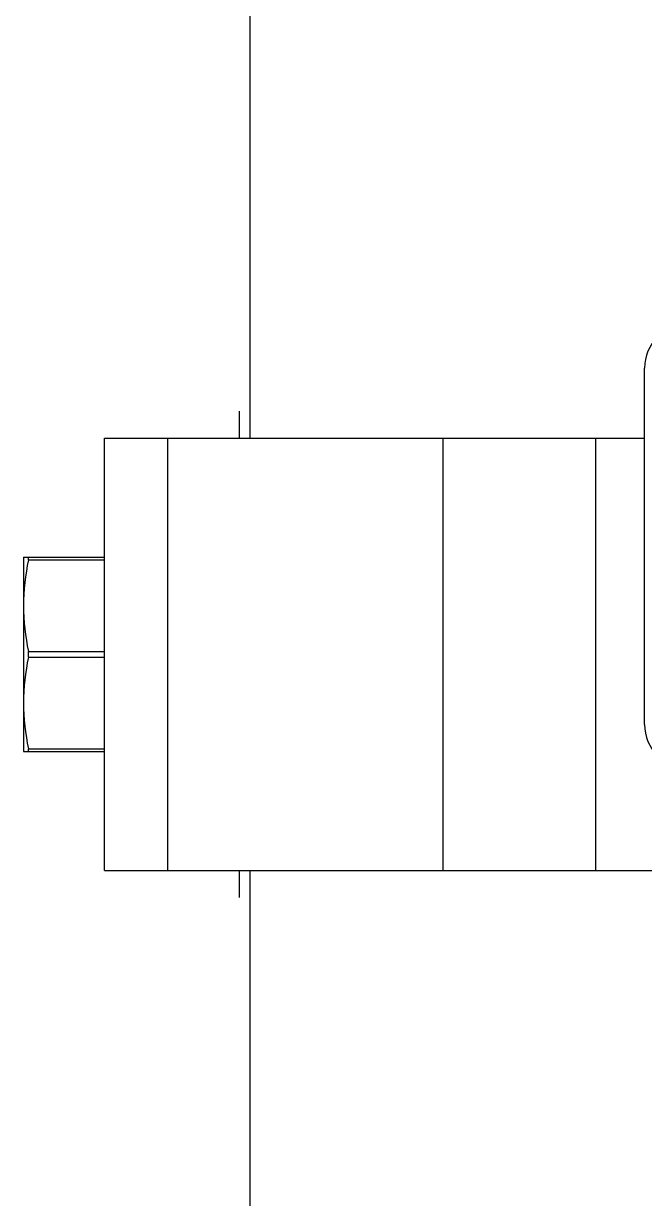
# Model space of a CAD drawing. Extents: x 69728788 to 150676229, y 20333219 to 43663798.
# Drawn here: x 75263367 to 75263848, y 20698604 to 20699513 of the extents above; entities that cross this region are included whole.
import ezdxf

# ---------------------------------------------------------------- set-up
doc = ezdxf.new("R2010")
doc.units = 0
doc.header["$LTSCALE"] = 1000
doc.header["$MEASUREMENT"] = 0
doc.layers.get('0').update_dxf_attribs({"linetype": 'CONTINUOUS'})

# ---------------------------------------------------------------- blocks, each defined once
blk = doc.blocks.new('gfhhrryyfd')
at = {"linetype": 'Continuous'}
for p, q in [((3694597.73, -1750985.79), (3694597.73, -1749863.61)), ((3694902.99, -1751207.42), (3694902.99, -1750931.43)), ((3694589.36, -1750985.79), (3694589.36, -1750964.88)), ((3694484.82, -1751320.33), (3694484.82, -1750985.79)), ((3694484.82, -1750985.79), (3694902.99, -1750985.79)), ((3694533.81, -1751320.33), (3694533.81, -1750985.79)), ((3694747.08, -1751320.33), (3694747.08, -1750985.79)), ((3694865.36, -1751320.33), (3694865.36, -1750985.79)), ((3694422.09, -1751077.79), (3694422.09, -1751228.33)), ((3694422.09, -1751077.79), (3694484.82, -1751077.79)), ((3694425.9, -1751079.88), (3694484.82, -1751079.88)), ((3694425.9, -1751150.97), (3694484.82, -1751150.97)), ((3694425.9, -1751155.15), (3694484.82, -1751155.15)), ((3694425.9, -1751226.24), (3694484.82, -1751226.24)), ((3694422.09, -1751228.33), (3694484.82, -1751228.33)), ((3694484.82, -1751320.33), (3695664.07, -1751320.33)), ((3694589.36, -1751341.24), (3694589.36, -1751320.33)), ((3694597.73, -1751968.5), (3694597.73, -1751320.33))]:
    blk.add_line(p, q, dxfattribs=at)
for centre, start, end in [((3694936.45, -1750931.43), 90, 180), ((3694936.45, -1751207.42), 180, 270)]:
    blk.add_arc(centre, 33.45, start, end, dxfattribs=at)
for points in [[(3694425.9, -1751079.88), (3694423.55, -1751091.56), (3694422.09, -1751103.51), (3694422.09, -1751115.42)], [(3694422.09, -1751115.42), (3694422.09, -1751127.34), (3694423.55, -1751139.29), (3694425.9, -1751150.97)], [(3694425.9, -1751155.15), (3694426.17, -1751153.78), (3694426.17, -1751152.34), (3694425.9, -1751150.97)], [(3694425.9, -1751155.15), (3694423.55, -1751166.83), (3694422.09, -1751178.78), (3694422.09, -1751190.7)], [(3694422.09, -1751190.7), (3694422.09, -1751202.61), (3694423.55, -1751214.56), (3694425.9, -1751226.24)]]:
    blk.add_open_spline(points, degree=3, dxfattribs=at)
for points, knots in [([(3694425.9, -1751079.88), (3694426, -1751079.37), (3694426.11, -1751078.88), (3694426.1, -1751077.79), (3694425.9, -1751077.79)], [0, 0, 0, 0, 0.722341, 1, 1, 1, 1]), ([(3694425.9, -1751228.33), (3694426.1, -1751228.33), (3694426.11, -1751227.24), (3694426, -1751226.74), (3694425.9, -1751226.24)], [0, 0, 0, 0, 0.27764, 1, 1, 1, 1])]:
    blk.add_open_spline(points, degree=3, knots=knots, dxfattribs=at)

msp = doc.modelspace()

# ---------------------------------------------------------------- block references
at = {"lineweight": -3, "xscale": 0.9999959468841553, "yscale": 0.9999959506094456, "zscale": 0.9999959495959999}
msp.add_blockref('gfhhrryyfd', (71568960.34, 22450171.07), dxfattribs=at)

doc.saveas('drawing.dxf')
